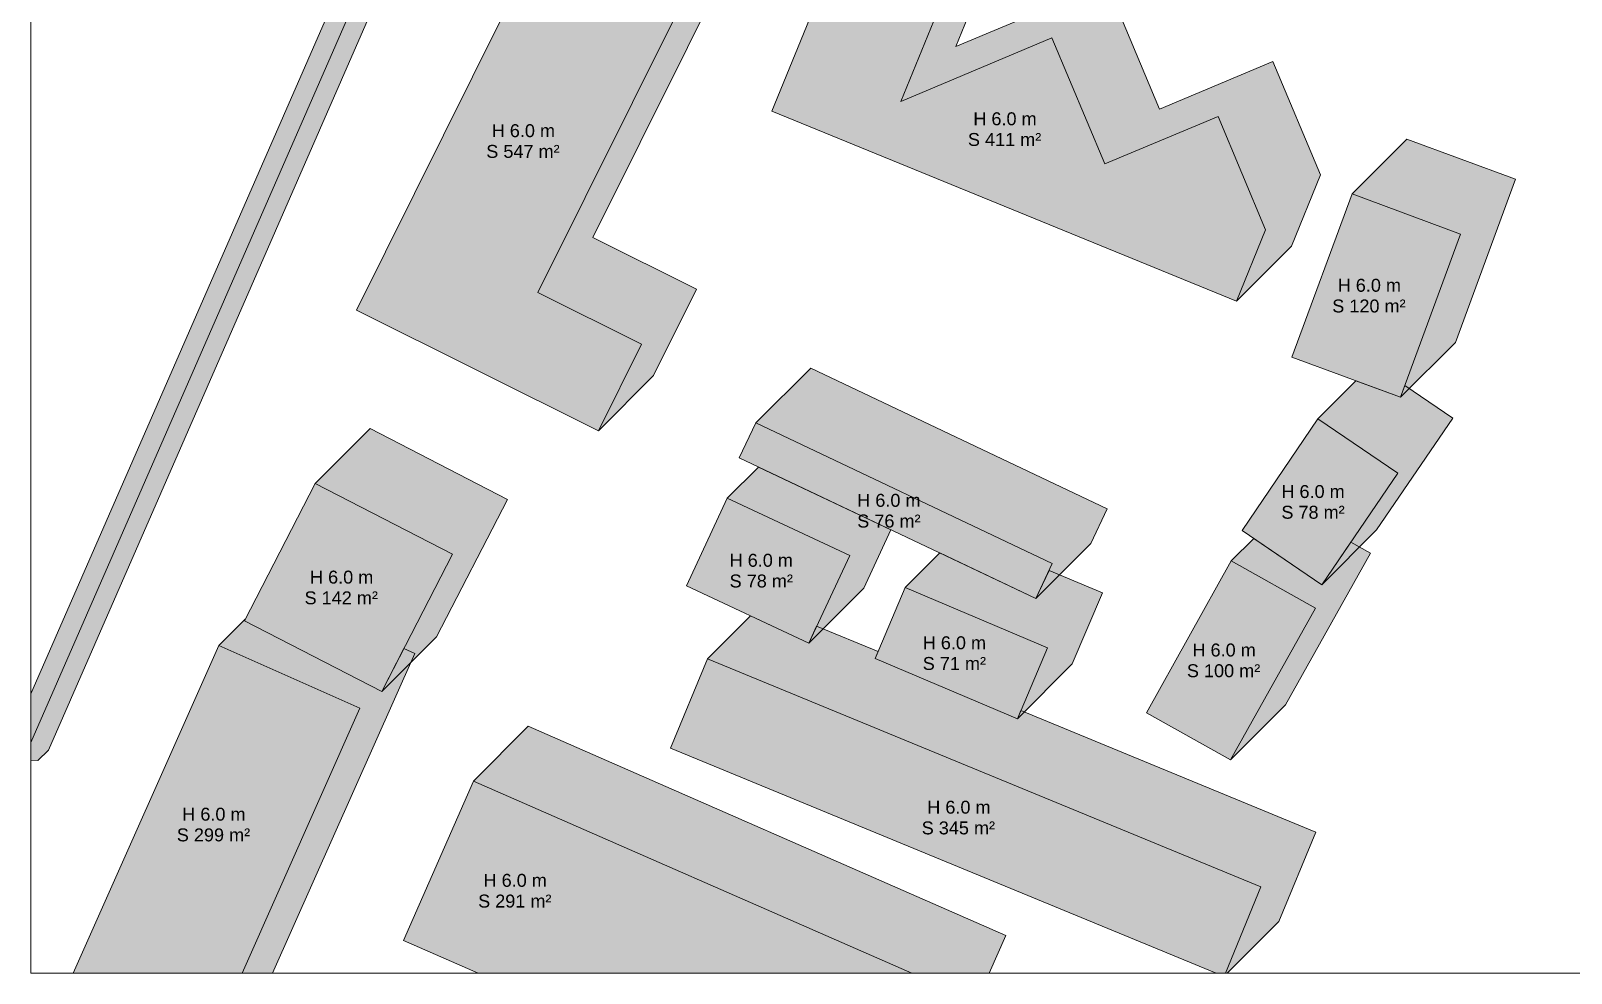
# Model space of a CAD drawing. Header units: metres. Extents: x 0 to 957, y 0 to 971.
# Drawn here: x 0 to 119, y 0 to 72.8 of the extents above; entities that cross this region are included whole.
import ezdxf

# ---------------------------------------------------------------- set-up
doc = ezdxf.new("R2010")
doc.units = ezdxf.units.M
doc.header["$MEASUREMENT"] = 0
for name, color, linetype, lineweight, true_color in [('TPX_BUILDING_AREAS_TEXT', 7, 'CONTINUOUS', 0, 0x000000), ('TPX_BUILDING_HEIGHTS_TEXT', 7, 'CONTINUOUS', 0, 0x000000), ('TPX_BUILDINGS', 7, 'CONTINUOUS', 0, 0x000000), ('TPX_BUILDINGS_HATCH', 7, 'CONTINUOUS', 0, 0xf0f0f0), ('TPX_BUILDINGS_SHADOWS_HATCH', 7, 'CONTINUOUS', 0, 0x000000), ('TPX_BUILDINGS_SHADOWS_OUTLINES', 7, 'CONTINUOUS', 0, 0x000000), ('TPX_FRAME_PROJECT', 7, 'CONTINUOUS', 0, 0x000000), ('TPX_ROADS_AXES', 7, 'CONTINUOUS', 0, 0x323232), ('TPX_ROADS_CONTOURS', 7, 'CONTINUOUS', 0, 0x646464), ('TPX_ROADS_HATCH', 7, 'CONTINUOUS', 0, 0xc8c8c8)]:
    doc.layers.add(name, color=color, linetype=linetype, lineweight=lineweight, true_color=true_color)
doc.styles.add('TPX_TEXTE', font='arial.ttf')

msp = doc.modelspace()

# ---------------------------------------------------------------- hatches: boundary and pattern name
at = {"layer": 'TPX_BUILDINGS_HATCH'}
for points in [[(43.1, 87.27), (25.17, 51.2), (43.87, 41.9), (47.19, 48.58), (39.17, 52.57), (53.8, 81.94), (43.1, 87.27)], [(62.88, 80.38), (57.24, 66.57), (93.14, 51.9), (95.4, 57.42), (91.73, 66.17), (82.97, 62.5), (78.89, 72.23), (67.22, 67.33), (71.17, 76.99), (62.88, 80.38)], [(102.08, 60.18), (97.42, 47.58), (105.82, 44.48), (110.47, 57.07), (102.08, 60.18)], [(56.01, 42.5), (54.73, 39.8), (77.64, 28.93), (78.92, 31.63), (56.01, 42.5)], [(99.44, 42.81), (93.58, 34.18), (99.74, 29.99), (105.62, 38.62), (99.44, 42.81)], [(21.98, 37.82), (16.51, 27.22), (27.11, 21.75), (32.58, 32.35), (21.98, 37.82)], [(53.81, 36.68), (50.66, 29.92), (60.11, 25.5), (63.27, 32.26), (53.81, 36.68)], [(92.75, 31.84), (86.19, 20.12), (92.69, 16.48), (99.25, 28.18), (92.75, 31.84)], [(67.55, 29.78), (65.23, 24.3), (76.22, 19.65), (78.55, 25.13), (67.55, 29.78)], [(14.53, 25.3), (3.27, 0), (16.33, 0), (25.43, 20.46), (14.53, 25.3)], [(52.28, 24.28), (49.43, 17.39), (91.59, 0), (92.29, 0), (95.03, 6.66), (52.28, 24.28)], [(34.19, 14.83), (28.8, 2.52), (34.57, 0), (68.07, 0), (34.19, 14.83)]]:
    msp.add_hatch(color=256, dxfattribs=at).paths.add_polyline_path(points)
at = {"layer": 'TPX_BUILDINGS_SHADOWS_HATCH'}
for points in [[(53.8, 81.94), (39.17, 52.57), (47.19, 48.58), (43.87, 41.9), (48.11, 46.15), (51.43, 52.82), (43.42, 56.81), (58.04, 86.19), (47.35, 91.51), (43.1, 87.27), (53.8, 81.94)], [(67.13, 84.63), (62.88, 80.38), (71.17, 76.99), (67.22, 67.33), (78.89, 72.23), (82.97, 62.5), (91.73, 66.17), (95.4, 57.42), (93.14, 51.9), (97.39, 56.14), (99.64, 61.66), (95.97, 70.42), (87.21, 66.74), (83.13, 76.47), (71.46, 71.57), (75.41, 81.23), (67.13, 84.63)], [(106.32, 64.42), (102.08, 60.18), (110.47, 57.07), (105.82, 44.48), (110.06, 48.72), (114.72, 61.32), (106.32, 64.42)], [(60.26, 46.74), (56.01, 42.5), (78.92, 31.63), (77.64, 28.93), (81.89, 33.18), (83.17, 35.87), (60.26, 46.74)], [(102.38, 45.75), (99.44, 42.81), (105.62, 38.62), (99.74, 29.99), (103.98, 34.23), (109.86, 42.86), (106.15, 45.38), (105.82, 44.48), (102.38, 45.75)], [(26.22, 42.07), (21.98, 37.82), (32.58, 32.35), (27.11, 21.75), (31.35, 25.99), (36.83, 36.59), (26.22, 42.07)], [(56.23, 39.09), (53.81, 36.68), (63.27, 32.26), (60.11, 25.5), (64.35, 29.74), (66.45, 34.24), (56.23, 39.09)], [(99.25, 28.18), (92.69, 16.48), (96.93, 20.72), (103.5, 32.43), (101.98, 33.28), (99.74, 29.99), (94.48, 33.57), (92.75, 31.84), (99.25, 28.18)], [(70.22, 32.46), (67.55, 29.78), (78.55, 25.13), (76.22, 19.65), (80.46, 23.89), (82.79, 29.38), (78.68, 31.11), (77.64, 28.93), (70.22, 32.46)], [(55.61, 27.61), (52.28, 24.28), (95.03, 6.66), (92.29, 0), (92.43, 0), (96.43, 4), (99.27, 10.9), (76.49, 20.29), (76.22, 19.65), (65.23, 24.3), (65.46, 24.84), (60.71, 26.79), (60.11, 25.5), (55.61, 27.61)], [(16.57, 27.35), (14.53, 25.3), (25.43, 20.46), (16.33, 0), (18.68, 0), (29.68, 24.7), (28.83, 25.07), (27.11, 21.75), (16.51, 27.22), (16.57, 27.35)], [(38.43, 19.07), (34.19, 14.83), (68.07, 0), (74.05, 0), (75.33, 2.92), (38.43, 19.07)]]:
    msp.add_hatch(color=256, dxfattribs=at).paths.add_polyline_path(points)
at = {"layer": 'TPX_ROADS_HATCH'}
msp.add_hatch(color=256, dxfattribs=at).paths.add_polyline_path([(0, 21.57), (0, 16.44), (0.55, 16.43), (1.37, 17.22), (55.51, 141.07), (216.89, 71.68), (203.01, 0.29), (203.07, 0), (206.02, 0), (219.71, 70.47), (384.47, 0), (396.6, 0), (396.62, 1.3), (394.74, 3.22), (220.37, 77.81), (56.92, 148.09), (56.84, 148.12), (1.31, 170.45), (0, 170.43), (0, 163.43), (52.74, 142.22), (0, 21.57)])

# ---------------------------------------------------------------- linework, layer by layer
at = {"layer": 'TPX_BUILDINGS', "elevation": 0.04}
for points in [[(43.1, 87.27), (25.17, 51.2), (43.87, 41.9), (47.19, 48.58), (39.17, 52.57), (53.8, 81.94)], [(62.88, 80.38), (57.24, 66.57), (93.14, 51.9), (95.4, 57.42), (91.73, 66.17), (82.97, 62.5), (78.89, 72.23), (67.22, 67.33), (71.17, 76.99)], [(102.08, 60.18), (97.42, 47.58), (105.82, 44.48), (110.47, 57.07)], [(56.01, 42.5), (54.73, 39.8), (77.64, 28.93), (78.92, 31.63)], [(99.44, 42.81), (93.58, 34.18), (99.74, 29.99), (105.62, 38.62)], [(21.98, 37.82), (16.51, 27.22), (27.11, 21.75), (32.58, 32.35)], [(53.81, 36.68), (50.66, 29.92), (60.11, 25.5), (63.27, 32.26)], [(92.75, 31.84), (86.19, 20.12), (92.69, 16.48), (99.25, 28.18)], [(67.55, 29.78), (65.23, 24.3), (76.22, 19.65), (78.55, 25.13)], [(14.53, 25.3), (3.27, 0), (16.33, 0), (25.43, 20.46)], [(52.28, 24.28), (49.43, 17.39), (91.59, 0), (92.29, 0), (95.03, 6.66)], [(34.19, 14.83), (28.8, 2.52), (34.57, 0), (68.07, 0)]]:
    msp.add_lwpolyline(points, close=True, dxfattribs=at)
at = {"layer": 'TPX_BUILDINGS_SHADOWS_OUTLINES', "elevation": 0.04}
for points in [[(53.8, 81.94), (39.17, 52.57), (47.19, 48.58), (43.87, 41.9), (48.11, 46.15), (51.43, 52.82), (43.42, 56.81), (58.04, 86.19), (47.35, 91.51), (43.1, 87.27)], [(67.13, 84.63), (62.88, 80.38), (71.17, 76.99), (67.22, 67.33), (78.89, 72.23), (82.97, 62.5), (91.73, 66.17), (95.4, 57.42), (93.14, 51.9), (97.39, 56.14), (99.64, 61.66), (95.97, 70.42), (87.21, 66.74), (83.13, 76.47), (71.46, 71.57), (75.41, 81.23)], [(106.32, 64.42), (102.08, 60.18), (110.47, 57.07), (105.82, 44.48), (110.06, 48.72), (114.72, 61.32)], [(60.26, 46.74), (56.01, 42.5), (78.92, 31.63), (77.64, 28.93), (81.89, 33.18), (83.17, 35.87)], [(102.38, 45.75), (99.44, 42.81), (105.62, 38.62), (99.74, 29.99), (103.98, 34.23), (109.86, 42.86), (106.15, 45.38), (105.82, 44.48)], [(26.22, 42.07), (21.98, 37.82), (32.58, 32.35), (27.11, 21.75), (31.35, 25.99), (36.83, 36.59)], [(56.23, 39.09), (53.81, 36.68), (63.27, 32.26), (60.11, 25.5), (64.35, 29.74), (66.45, 34.24)], [(99.25, 28.18), (92.69, 16.48), (96.93, 20.72), (103.5, 32.43), (101.98, 33.28), (99.74, 29.99), (94.48, 33.57), (92.75, 31.84)], [(70.22, 32.46), (67.55, 29.78), (78.55, 25.13), (76.22, 19.65), (80.46, 23.89), (82.79, 29.38), (78.68, 31.11), (77.64, 28.93)], [(55.61, 27.61), (52.28, 24.28), (95.03, 6.66), (92.29, 0), (92.43, 0), (96.43, 4), (99.27, 10.9), (76.49, 20.29), (76.22, 19.65), (65.23, 24.3), (65.46, 24.84), (60.71, 26.79), (60.11, 25.5)], [(16.57, 27.35), (14.53, 25.3), (25.43, 20.46), (16.33, 0), (18.68, 0), (29.68, 24.7), (28.83, 25.07), (27.11, 21.75), (16.51, 27.22)], [(38.43, 19.07), (34.19, 14.83), (68.07, 0), (74.05, 0), (75.33, 2.92)]]:
    msp.add_lwpolyline(points, close=True, dxfattribs=at)
at = {"layer": 'TPX_FRAME_PROJECT', "elevation": 0}
msp.add_lwpolyline([(0, 0), (957.42, 0), (957.42, 970.99), (0, 970.99)], close=True, dxfattribs=at)
at = {"layer": 'TPX_ROADS_AXES', "elevation": 0.03}
msp.add_lwpolyline([(0, 17.82), (55.54, 144.87)], dxfattribs=at)
at = {"layer": 'TPX_ROADS_CONTOURS', "elevation": 0.03}
msp.add_lwpolyline([(0, 21.57), (0, 16.44), (0.55, 16.43), (1.37, 17.22), (55.51, 141.07), (216.89, 71.68), (203.01, 0.29), (203.07, 0), (206.02, 0), (219.71, 70.47), (384.47, 0), (396.6, 0), (396.62, 1.3), (394.74, 3.22), (220.37, 77.81), (56.92, 148.09), (56.84, 148.12), (1.31, 170.45), (0, 170.43), (0, 163.43), (52.74, 142.22)], close=True, dxfattribs=at)

# ---------------------------------------------------------------- texts
at = {"layer": 'TPX_BUILDING_AREAS_TEXT', "style": 'TPX_TEXTE'}
for s, p in [('S 411 m²', (72.4, 63.89, 0.05)), ('S 547 m²', (35.19, 62.97, 0.05)), ('S 120 m²', (100.55, 51.03, 0.05)), ('S 78 m²', (96.62, 35.1, 0.05)), ('S 76 m²', (63.85, 34.42, 0.05)), ('S 78 m²', (53.99, 29.79, 0.05)), ('S 142 m²', (21.15, 28.49, 0.05)), ('S 71 m²', (68.91, 23.42, 0.05)), ('S 100 m²', (89.32, 22.86, 0.05)), ('S 299 m²', (11.28, 10.18, 0.05)), ('S 345 m²', (68.83, 10.72, 0.05)), ('S 291 m²', (34.56, 5.07, 0.05))]:
    msp.add_text(s, height=1, dxfattribs=at).set_placement(p)
at = {"layer": 'TPX_BUILDING_HEIGHTS_TEXT', "style": 'TPX_TEXTE'}
for p in [(35.61, 64.57, 0.05), (72.82, 65.49, 0.05), (100.97, 52.63, 0.05), (63.85, 36.02, 0.05), (96.62, 36.7, 0.05), (53.99, 31.39, 0.05), (21.57, 30.09, 0.05), (68.91, 25.02, 0.05), (89.75, 24.46, 0.05), (69.26, 12.32, 0.05), (11.7, 11.78, 0.05), (34.98, 6.67, 0.05)]:
    msp.add_text('H 6.0 m', height=1, dxfattribs=at).set_placement(p)

doc.saveas('drawing.dxf')
